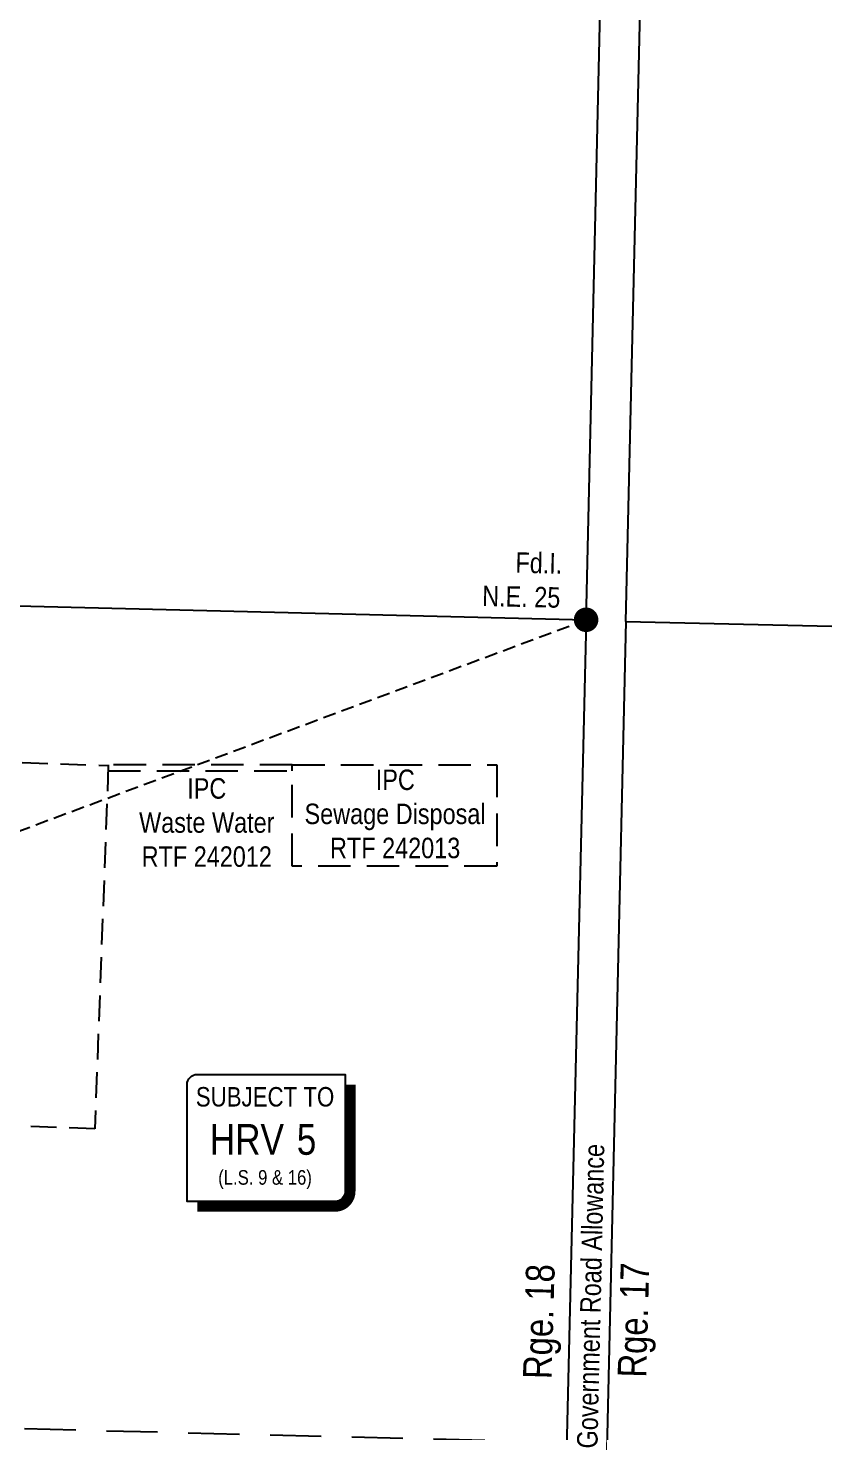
# Model space of a CAD drawing. Extents: x 393721 to 396894, y 6162641 to 6166621.
# Drawn here: x 396120 to 396513, y 6164716 to 6165403 of the extents above; entities that cross this region are included whole.
import ezdxf
from ezdxf.enums import TextEntityAlignment as Align

# ---------------------------------------------------------------- set-up
doc = ezdxf.new("R2010")
doc.units = 0
doc.header["$LTSCALE"] = 5
for name, pattern in [('foc-ACCESSROAD', [3.75, 2.5, -1.25]), ('foc-LSD', [8, 5, -3]), ('foc-TIELINE', [1.875, 1.25, -0.625]), ('HIDDEN2', [4.7625, 3.175, -1.5875])]:
    doc.linetypes.add(name, pattern=pattern)
for name, color, linetype in [('C-AR', 13, 'foc-ACCESSROAD'), ('CG-NOTES', 7, 'Continuous'), ('CTW', 7, 'Continuous'), ('D-TXT', 6, 'Continuous'), ('L-MON', 1, 'Continuous'), ('L-ROAD-T', 7, 'Continuous'), ('L-SEC', 7, 'Continuous'), ('L-SECTION-LSD', 7, 'foc-LSD'), ('L-TIE', 7, 'foc-TIELINE'), ('T-EXISTING TFA', 220, 'HIDDEN2'), ('T-EXISTING TFA-T', 220, 'Continuous')]:
    doc.layers.add(name, color=color, linetype=linetype)
doc.styles.add('100L', font='ARIALN.TTF', dxfattribs={"height": 11})
doc.styles.add('80CG', font='ARIALN.TTF', dxfattribs={"height": 10})
doc.styles.add('80L', font='ARIALN.TTF', dxfattribs={"height": 10})
doc.styles.add('HRV', font='ARIALN.TTF', dxfattribs={"height": 3})

# ---------------------------------------------------------------- blocks, each defined once
blk = doc.blocks.new('fdia')
at = {"color": 255, "const_width": 1}
blk.add_lwpolyline([(-0.5, 0, 1), (0.5, 0, 1)], format="xyb", close=True, dxfattribs=at)
blk = doc.blocks.new('Fdiaa')
blk.add_blockref('fdia', (0, 0))
blk = doc.blocks.new('fdib')
at = {"color": 1, "const_width": 1.6}
blk.add_lwpolyline([(-0.4, 0, 1), (0.4, 0, 1)], format="xyb", close=True, dxfattribs=at)
at = {"color": 1}
blk.add_circle((0, 0), 0.8, dxfattribs=at)
blk = doc.blocks.new('Fdibb')
blk.add_blockref('fdib', (0, 0))
blk = doc.blocks.new('fdicc')
for name in ['Fdibb', 'Fdiaa']:
    blk.add_blockref(name, (0, 0))
blk = doc.blocks.new('FDI')
blk.add_blockref('fdicc', (0, 0))
blk = doc.blocks.new('HRV')
blk.add_lwpolyline([(-35.14, 31.6), (37.21, 31.6), (37.21, -25.54, -0.414214), (32.21, -30.54), (-40.14, -30.54), (-40.14, 26.6, -0.414214)], format="xyb", close=True)
at = {"const_width": 5, "flags": 128}
blk.add_lwpolyline([(-35.14, -33.04), (32.21, -33.04, 0.414214), (39.71, -25.54), (39.71, 26.6)], format="xyb", dxfattribs=at)
at = {"style": '80L'}
blk.add_text('SUBJECT TO', height=9.5, dxfattribs=at).set_placement((-2.01, 13.06), align=Align.BOTTOM_CENTER)
blk.add_attdef('(N.W.1/4 00)', text='', height=7.12, dxfattribs=at).set_placement((-2.01, -24.45), align=Align.BOTTOM_CENTER)
at = {"layer": 'CTW', "color": 3, "style": 'HRV'}
blk.add_text('HRV', height=15, dxfattribs=at).set_placement((-10.88, -0.18), align=Align.MIDDLE_CENTER)
blk.add_attdef('0', text='', height=15, dxfattribs=at).set_placement((18.28, -0.18), align=Align.MIDDLE_CENTER)

msp = doc.modelspace()

# ---------------------------------------------------------------- linework, layer by layer
at = {"layer": 'C-AR'}
msp.add_lwpolyline([(395964.442, 6164749.578), (395868.539, 6164753.142), (395879.829, 6165052.836), (395929.907, 6165050.546), (396159.418, 6165041.978), (396152.787, 6164864.366), (396030.022, 6164868.949), (395966.642, 6164808.516)], close=True, dxfattribs=at)
at = {"layer": 'L-SEC'}
for p, q in [((396392.995, 6165112.882), (396411.296, 6165916.567)), ((396412.432, 6165112.392), (396431.4, 6165916.093)), ((396392.984, 6165113.29), (396373.871, 6164309.117)), ((396412.433, 6165112.405), (396393.975, 6164308.656)), ((396412.426, 6165112.417), (396513.155, 6165110.167))]:
    msp.add_line(p, q, dxfattribs=at)
at = {"layer": 'L-SEC', "flags": 128}
msp.add_lwpolyline([(394783.4, 6165152.935), (396392.984, 6165113.29)], dxfattribs=at)
at = {"layer": 'L-SECTION-LSD', "flags": 128}
msp.add_lwpolyline([(396383.433, 6164711), (395578.998, 6164731.284)], dxfattribs=at)
at = {"layer": 'L-TIE', "flags": 128}
msp.add_lwpolyline([(395834.134, 6164905.02), (396392.984, 6165113.29)], dxfattribs=at)
at = {"layer": 'T-EXISTING TFA'}
for points in [[(396159.305, 6165039.371), (396249.328, 6165039.371), (396249.328, 6165042.37), (396159.417, 6165042.37)], [(396249.328, 6164992.888), (396249.328, 6165042.37), (396349.291, 6165042.37), (396349.291, 6164992.888), (396249.328, 6164992.888)]]:
    msp.add_lwpolyline(points, close=True, dxfattribs=at)

# ---------------------------------------------------------------- block references
at = {"layer": 'CG-NOTES', "xscale": 0.9999763914914896, "yscale": 0.9999763914914896, "zscale": 0.9999763914914896}
msp.add_blockref('HRV', (396238.045, 6164859.414), dxfattribs=at).add_auto_attribs({'(N.W.1/4 00)': '(L.S. 9 & 16)', '0': '5'})
at = {"layer": 'L-MON', "xscale": 4.99819305000001, "yscale": 4.99819305000001, "zscale": 4.99819305000001}
msp.add_blockref('FDI', (396392.984, 6165113.29), dxfattribs=at)

# ---------------------------------------------------------------- texts
at = {"layer": 'D-TXT', "color": 3, "char_height": 14, "attachment_point": 1, "rotation": 88.408174, "style": '80L'}
for s, width, insert in [('Rge. 18', 73.75526, (396362.102, 6164742.332)), ('Rge. 17', 63.86109, (396408.372, 6164743.038))]:
    msp.add_mtext_dynamic_manual_height_columns(s, width=width, gutter_width=47.5, heights=[0], dxfattribs=dict(at, insert=insert))
at = {"layer": 'L-MON', "insert": (396311.799, 6165147.35), "char_height": 9.9964, "attachment_point": 1, "rotation": 358.720354, "style": '80L'}
msp.add_mtext_dynamic_manual_height_columns('\\pi46.796;Fd.I.\\P\\pi30.908;N.E. 25', width=67.77085, gutter_width=50, heights=[0], dxfattribs=at)
at = {"layer": 'L-ROAD-T', "style": '80L'}
msp.add_text('Government Road Allowance', height=9.99642, rotation=88.684457, dxfattribs=at).set_placement((396395.214, 6164782.589), align=Align.MIDDLE_CENTER)
at = {"layer": 'T-EXISTING TFA-T', "insert": (396255.041, 6165040.075), "char_height": 10, "attachment_point": 1, "style": '100L'}
msp.add_mtext_dynamic_manual_height_columns('\\pi35.122;IPC\\P\\pi0.30921;Sewage Disposal\\P\\pi12.761;RTF 242013', width=87.77394, gutter_width=55, heights=[0], dxfattribs=at)
at = {"layer": 'T-EXISTING TFA-T', "insert": (396207.554, 6165014.102), "char_height": 9.9964, "attachment_point": 5, "style": '80CG'}
msp.add_mtext('\\A1;IPC\\PWaste Water\\PRTF 242012', dxfattribs=at)

doc.saveas('drawing.dxf')
